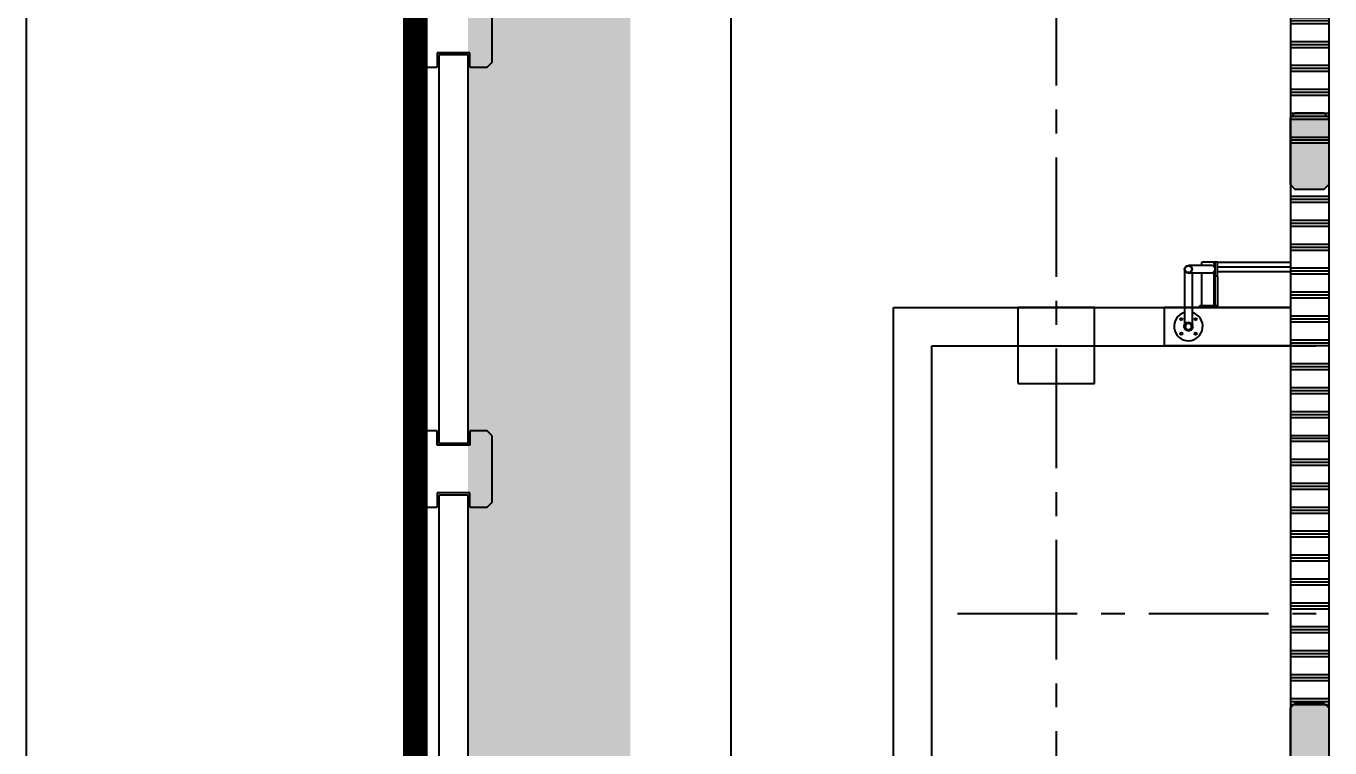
# Model space of a CAD drawing. Header units: metres. Extents: x 841183 to 1048542, y 259326 to 317714.
# Drawn here: x 992666 to 999481, y 305730 to 309503 of the extents above; entities that cross this region are included whole.
import ezdxf
from ezdxf.enums import TextEntityAlignment as Align

# ---------------------------------------------------------------- set-up
doc = ezdxf.new("R2010")
doc.units = ezdxf.units.M
doc.header["$PDMODE"] = 34
doc.linetypes.add('HIDDEN2', pattern=[0.1875, 0.125, -0.0625])
doc.linetypes.add('VILLA AXIS$0$CENTER', pattern=[2, 1.25, -0.25, 0.25, -0.25])
for name, color, linetype in [('2-HATCH', 9, 'Continuous'), ('A-AXIS LINE', 253, 'Continuous'), ('A-WALL-1', 252, 'Continuous'), ('F-PLOT LIMITS - Zoom', 1, 'Continuous'), ('G-COL', 252, 'Continuous'), ('INTEC -CLUSTRA', 8, 'Continuous'), ('INTEC -HATCH-WALL', 252, 'Continuous'), ('INTEC -PARAPET', 8, 'Continuous'), ('PRE CAST WALL', 252, 'Continuous'), ('STEEL', 1, 'Continuous')]:
    doc.layers.add(name, color=color, linetype=linetype)
for name, color, linetype, transparency in [('A-AXIS DIMENSION', 252, 'Continuous', 0.6), ('A-REFLECT DOWN', 252, 'Continuous', 0.6), ('G-HATCH', 253, 'Continuous', 0.6)]:
    doc.layers.add(name, color=color, linetype=linetype, transparency=transparency)
doc.styles.add('romans', font='romans.shx', dxfattribs={"width": 0.85})
doc.styles.get("Standard").update_dxf_attribs({"font": 'ARIALN.TTF'})
doc.dimstyles.new('DIM-100', dxfattribs={"dimtxt": 200, "dimasz": 100, "dimexe": 50, "dimexo": 75, "dimgap": 50, "dimtad": 1, "dimdec": 0, "dimrnd": 5, "dimzin": 9, "dimdsep": 46, "dimtxsty": 'romans', "dimblk1": 'D-oblique', "dimblk2": 'D-oblique', "dimsah": 1, "dimcen": 100, "dimdle": 100, "dimclrd": 256, "dimclre": 256, "dimclrt": 131, "dimadec": 0, "dimazin": 0, "dimtfac": 1, "dimtdec": 0, "dimtofl": 0, "dimtmove": 2, "dimatfit": 3, "dimldrblk": 'OBLIQUE', "dimfxl": 100, "dimfxlon": 1, "dimtfillclr": 256, "dimtolj": 1, "dimtzin": 0, "dimarcsym": 0})
doc.dimstyles.get("Standard").update_dxf_attribs({"dimtxt": 200, "dimasz": 150, "dimexe": 150, "dimexo": 150, "dimgap": 100, "dimtad": 0, "dimtih": 1, "dimtoh": 1, "dimdec": 0, "dimzin": 0, "dimdsep": 46, "dimtxsty": 'Standard', "dimcen": 0.09, "dimadec": 0, "dimazin": 0, "dimtfac": 1, "dimtdec": 0, "dimtofl": 0, "dimtmove": 0, "dimatfit": 3, "dimfxl": 1, "dimtolj": 1, "dimtzin": 0, "dimarcsym": 0})

# ---------------------------------------------------------------- blocks, each defined once
blk = doc.blocks.new('*D103')
at = {"color": 0, "lineweight": -2, "transparency": 16777216}
for p, q in [((999324.9, 311783.9), (996199.6, 311783.9)), ((996349.6, 311633.9), (996349.6, 303040)), ((996349.6, 294042), (996349.6, 302635.8)), ((999326.2, 293892), (996199.6, 293892))]:
    blk.add_line(p, q, dxfattribs=at)
at = {"color": 0, "transparency": 16777216}
for points in [[(996324.6, 311633.9), (996374.6, 311633.9), (996349.6, 311783.9)], [(996324.6, 294042), (996374.6, 294042), (996349.6, 293892)]]:
    blk.add_solid(points, dxfattribs=at)
at = {"layer": 'Defpoints', "color": 0, "transparency": 16777216}
for p in [(999474.9, 311783.9, -68.1), (996349.6, 293892), (999476.2, 293892, 43.7)]:
    blk.add_point(p, dxfattribs=at)
at = {"color": 0, "transparency": 16777216, "insert": (996349.6, 302837.9), "char_height": 200, "attachment_point": 5}
blk.add_mtext('\\A1;17890', dxfattribs=at)
blk = doc.blocks.new('A$C51a5b08a')
at = {"layer": 'G-HATCH'}
h = blk.add_hatch(color=256, dxfattribs=at)
h.dxf.hatch_style = 1
h.paths.add_polyline_path([(-38800.6, -2634.5), (-38825.6, -2659.5), (-38825.6, -3009.5), (-38800.6, -3034.5), (-38650.6, -3034.5), (-38625.6, -3009.5), (-38625.6, -2659.5), (-38650.6, -2634.5)])
h = blk.add_hatch(color=256, dxfattribs=at)
h.dxf.hatch_style = 1
h.paths.add_polyline_path([(-38800.6, -5719.5), (-38825.6, -5744.5), (-38825.6, -6094.5), (-38800.6, -6119.5), (-38650.6, -6119.5), (-38625.6, -6094.5), (-38625.6, -5744.5), (-38650.6, -5719.5)])
at = {"layer": 'INTEC -HATCH-WALL'}
h = blk.add_hatch(dxfattribs=at)
h.set_pattern_fill('PLAST', color=256, scale=500, angle=180, style=0)
h.set_pattern_definition([(180, (-94878.55, 6298.22), (-2e-14, -125), []), (180, (-94878.55, 6282.6), (-2e-14, -125), []), (180, (-94878.55, 6266.97), (-2e-14, -125), [])])
h.paths.add_polyline_path([(-38625.6, -2810), (-38825.6, -2810), (-38825.6, -125), (-38625.6, -125)])
h = blk.add_hatch(dxfattribs=at)
h.set_pattern_fill('PLAST', color=256, scale=500, angle=180, style=0)
h.set_pattern_definition([(180, (-94878.55, 3363.69), (-2e-14, -125), []), (180, (-94878.55, 3348.07), (-2e-14, -125), []), (180, (-94878.55, 3332.44), (-2e-14, -125), [])])
h.paths.add_polyline_path([(-38625.6, -5744.5), (-38825.6, -5744.5), (-38825.6, -3059.5), (-38625.6, -3059.5)])
at = {"layer": '2-HATCH', "color": 8}
blk.add_line((-39207.1, -3415.7, -106.6), (-38825.6, -3415.7, -106.6), dxfattribs=at)
at = {"layer": 'A-AXIS LINE', "linetype": 'VILLA AXIS$0$CENTER', "ltscale": 500}
for p, q in [((-40050.6, 5133.1, -106.5), (-40050.6, -22178.3, -125.6)), ((-40565.7, -3851.7, -220.1), (9544.5, -3851.7, -106.5)), ((-40565.7, -5252.2, -220.1), (9544.5, -5252.2, -106.5))]:
    blk.add_line(p, q, dxfattribs=at)
at = {"layer": 'A-WALL-1'}
for p, q in [((-38825.6, 300, -106.5), (-38825.6, -3851.7, -106.5)), ((-38625.6, 100, -106.5), (-38625.6, -3650, -106.5)), ((-40900.6, -10801.7, -106.5), (-40900.6, -3651.7, -106.5)), ((-40900.6, -3651.7, -106.5), (-38825.6, -3651.7, -106.5)), ((-38625.6, -3650, -106.5), (-38625.6, -22581.7, -106.5)), ((-40700.6, -10601.7, -106.5), (-40700.6, -3851.7, -106.5)), ((-40700.6, -3851.7, -106.5), (-38825.6, -3851.7, -106.5)), ((-38825.6, -3851.7, -106.5), (-38825.6, -22781.7, -106.5))]:
    blk.add_line(p, q, dxfattribs=at)
at = {"layer": 'A-WALL-1', "linetype": 'Continuous', "elevation": -82.7}
for points in [[(-38825.6, -3009.5), (-38825.6, -2659.5), (-38800.6, -2634.5), (-38650.6, -2634.5), (-38625.6, -2659.5), (-38625.6, -3009.5), (-38650.6, -3034.5), (-38800.6, -3034.5)], [(-38825.6, -6094.5), (-38825.6, -5744.5), (-38800.6, -5719.5), (-38650.6, -5719.5), (-38625.6, -5744.5), (-38625.6, -6094.5), (-38650.6, -6119.5), (-38800.6, -6119.5)]]:
    blk.add_lwpolyline(points, close=True, dxfattribs=at)
at = {"layer": 'G-COL', "color": 8, "linetype": 'HIDDEN2', "ltscale": 6, "elevation": -106.5}
blk.add_lwpolyline([(-39850.6, -3651.7), (-40250.6, -3651.7), (-40250.6, -4050), (-39850.6, -4050)], close=True, dxfattribs=at)
at = {"layer": 'INTEC -CLUSTRA'}
for p, q in [((-38825.6, -75, -106.5), (-38825.6, -2659.5, -82.7)), ((-38625.6, -75, -106.5), (-38625.6, -2659.5, -82.7)), ((-38825.6, -3009.5, -82.7), (-38825.6, -5744.5, -82.7)), ((-38625.6, -3009.5, -82.7), (-38625.6, -5744.5, -82.7))]:
    blk.add_line(p, q, dxfattribs=at)
at = {"layer": 'INTEC -PARAPET'}
blk.add_line((-39484.1, -3850.4, -106.5), (-39484.1, -3650.4, -106.5), dxfattribs=at)
at = {"layer": 'INTEC -PARAPET', "linetype": 'Continuous'}
for p, q in [((-38825.6, -3651.7, -106.5), (-39484.1, -3651.7, -106.5)), ((-38825.6, -3851.7, -106.5), (-39484.1, -3851.7, -106.5))]:
    blk.add_line(p, q, dxfattribs=at)
at = {"layer": 'STEEL', "color": 8}
for p, q in [((-39379.1, -3451.7, -106.4), (-39379.1, -3751.5, -106.4)), ((-39236.2, -3431.7, -102.3), (-39356.2, -3431.7, -102.3)), ((-39236.2, -3471.7, -102.3), (-39356.2, -3471.7, -102.3)), ((-39339.1, -3471.7, -106.5), (-39339.1, -3751.7, -106.5)), ((-39289.1, -3431.7, -106.6), (-39289.1, -3415.7, -106.6)), ((-39219.1, -3415.7, -106.6), (-39289.1, -3415.7, -106.6)), ((-39289.1, -3641.7, -106.6), (-39289.1, -3471.7, -106.6)), ((-39225.1, -3437.3, -106.6), (-39225.1, -3415.7, -106.6)), ((-39225.1, -3641.7, -106.6), (-39225.1, -3466.1, -106.6)), ((-39207.1, -3415.7, -106.6), (-39219.1, -3415.7, -106.6)), ((-39219.1, -3641.7, -106.6), (-39219.1, -3415.7, -106.6)), ((-39207.1, -3487.7, -106.6), (-39207.1, -3415.7, -106.6)), ((-39207.1, -3439.2, -106.6), (-38825.6, -3439.2, -106.6)), ((-39207.1, -3464.2, -106.6), (-38825.6, -3464.2, -106.6)), ((-39207.1, -3487.7, -106.6), (-39219.1, -3487.7, -106.6)), ((-39207.1, -3487.7, -106.6), (-39207.1, -3651.7, -106.6)), ((-39299.1, -3641.7, -106.6), (-39209.1, -3641.7, -106.6)), ((-39299.1, -3651.7, -106.6), (-39299.1, -3641.7, -106.6)), ((-39209.1, -3651.7, -106.6), (-39209.1, -3641.7, -106.6)), ((-39379, -3752.9, -106.5), (-39384.1, -3748.5, -106.5)), ((-39378.7, -3747.9, -106.5), (-39382.5, -3742.3, -106.5)), ((-39377.2, -3743.2, -106.5), (-39379.5, -3736.8, -106.5)), ((-39374.5, -3738.9, -106.5), (-39375.1, -3732.2, -106.5)), ((-39370.8, -3735.5, -106.5), (-39369.8, -3728.8, -106.5)), ((-39366.4, -3733.1, -106.5), (-39363.7, -3726.9, -106.5)), ((-39361.6, -3731.8, -106.5), (-39357.4, -3726.5, -106.5)), ((-39356.6, -3731.8, -106.5), (-39351.2, -3727.7, -106.5)), ((-39351.7, -3733.1, -106.5), (-39345.5, -3730.4, -106.5)), ((-39347.3, -3735.5, -106.5), (-39340.6, -3734.4, -106.5)), ((-39343.7, -3738.9, -106.5), (-39336.9, -3739.6, -106.5)), ((-39341, -3743.2, -106.5), (-39334.6, -3745.5, -106.5)), ((-39339.4, -3747.9, -106.5), (-39333.8, -3751.8, -106.5)), ((-39378.1, -3757.9, -106.5), (-39384.1, -3754.8, -106.5)), ((-39376, -3762.4, -106.5), (-39382.6, -3760.9, -106.5)), ((-39372.8, -3766.3, -106.5), (-39379.6, -3766.5, -106.5)), ((-39368.7, -3769.2, -106.5), (-39375.2, -3771.1, -106.5)), ((-39364.1, -3771.1, -106.5), (-39369.9, -3774.5, -106.5)), ((-39359.1, -3771.7, -106.5), (-39363.9, -3776.5, -106.5)), ((-39354.1, -3771.1, -106.5), (-39357.6, -3776.9, -106.5)), ((-39349.4, -3769.2, -106.5), (-39351.3, -3775.7, -106.5)), ((-39345.4, -3766.3, -106.5), (-39345.6, -3773.1, -106.5)), ((-39342.2, -3762.4, -106.5), (-39340.7, -3769, -106.5)), ((-39340.1, -3757.9, -106.5), (-39337, -3763.9, -106.5)), ((-39339.1, -3752.9, -106.5), (-39334.6, -3758, -106.5))]:
    blk.add_line(p, q, dxfattribs=at)
for centre, radius in [((-39359.1, -3451.7, -106.4), 20), ((-39359.1, -3451.7, -106.4), 18), ((-39396.6, -3712.9, -106.5), 6), ((-39321.6, -3712.9, -106.5), 6), ((-39396.6, -3787.9, -106.5), 6), ((-39321.6, -3787.9, -106.5), 6)]:
    blk.add_circle(centre, radius, dxfattribs=at)
for centre, radius, start, end in [((-39239.3, -3451.7, -110.8), 20.2, 278.84176, 81.15824), ((-39359.1, -3750.4, -106.5), 75, 105.46612, 74.53399), ((-39359.1, -3751.7, -106.5), 20, 0, 180), ((-39359.1, -3751.7, -106.5), 16.8, 0, 180), ((-39359.1, -3751.7, -106.5), 20, 180, 0), ((-39359.1, -3751.7, -106.5), 16.8, 180, 0)]:
    blk.add_arc(centre, radius, start, end, dxfattribs=at)
at = {"color": 252, "style": 'romans', "width": 0.8}
blk.add_attdef('RD01', text='', height=225, dxfattribs=at).set_placement((-31176.6, -17501.4, -38.4), align=Align.MIDDLE_CENTER)
blk = doc.blocks.new('D-oblique')
for p, q in [((0, -1), (0, 1)), ((-0.707, -0.707), (0.707, 0.707)), ((-1, 0), (0.647, 0))]:
    blk.add_line(p, q)
blk = doc.blocks.new('*D284')
at = {"layer": 'A-AXIS DIMENSION', "lineweight": -2, "transparency": 16777216}
for p, q in [((-45334.8, 300), (-45634.8, 300)), ((-45434.8, 50), (-45434.8, -49450)), ((-45334.8, -49700), (-45634.8, -49700))]:
    blk.add_line(p, q, dxfattribs=at)
at = {"layer": 'Defpoints', "color": 0, "transparency": 16777216}
for p in [(-44732, 300), (-45434.8, -49700), (-44732, -49700)]:
    blk.add_point(p, dxfattribs=at)
at = {"layer": 'A-AXIS DIMENSION', "lineweight": -2, "transparency": 16777216, "xscale": 250, "yscale": 250, "zscale": 250}
for p, rotation in [((-45434.8, 300), 90), ((-45434.8, -49700), 270)]:
    blk.add_blockref('D-oblique', p, dxfattribs=dict(at, rotation=rotation))
at = {"layer": 'A-AXIS DIMENSION', "color": 252, "transparency": 16777216, "insert": (-45734.8, -24700), "char_height": 500, "attachment_point": 5, "rotation": 90, "style": 'romans'}
blk.add_mtext('\\A1;50000', dxfattribs=at)
blk = doc.blocks.new('_OBLIQUE')
at = {"color": 0, "linetype": 'ByBlock'}
blk.add_line((-0.5, -0.5), (0.5, 0.5), dxfattribs=at)
blk = doc.blocks.new('A$C56b1935b')
at = {"layer": 'A-WALL-1', "color": 252}
for p, q in [((-5224.4, -2320.9, 0), (-5224.4, -2670.9, 0)), ((-4824.4, -2320.9, 0), (-4824.4, -2670.9, 0)), ((-4939.4, -2620.9, 0), (-5109.4, -2620.9, 0)), ((-5109.4, -2620.9, 0), (-5109.4, -2695.9, 0)), ((-4939.4, -2695.9, 0), (-4939.4, -2620.9, 0)), ((-5224.4, -2670.9, 0), (-5199.4, -2695.9, 0)), ((-5199.4, -2695.9, 0), (-5109.4, -2695.9, 0)), ((-4939.4, -2695.9, 0), (-4849.4, -2695.9, 0)), ((-4849.4, -2695.9, 0), (-4824.4, -2670.9, 0)), ((-4824.4, -2670.9, 0), (-4849.4, -2695.9, 0)), ((-5199.4, -4595.9, 0), (-5224.4, -4620.9, 0)), ((-5224.4, -4620.9, 0), (-5224.4, -4970.9, 0)), ((-5109.4, -4595.9, 0), (-5199.4, -4595.9, 0)), ((-5109.4, -4670.9, 0), (-5109.4, -4595.9, 0)), ((-4849.4, -4595.9, 0), (-4939.4, -4595.9, 0)), ((-4939.4, -4595.9, 0), (-4939.4, -4670.9, 0)), ((-4824.4, -4620.9, 0), (-4849.4, -4595.9, 0)), ((-4824.4, -4620.9, 0), (-4824.4, -4970.9, 0)), ((-4939.4, -4670.9, 0), (-5109.4, -4670.9, 0)), ((-5224.4, -4970.9, 0), (-5199.4, -4995.9, 0)), ((-4939.4, -4920.9, 0), (-5109.4, -4920.9, 0)), ((-5109.4, -4920.9, 0), (-5109.4, -4995.9, 0)), ((-4939.4, -4995.9, 0), (-4939.4, -4920.9, 0)), ((-4849.4, -4995.9, 0), (-4824.4, -4970.9, 0)), ((-4824.4, -4970.9, 0), (-4849.4, -4995.9, 0)), ((-5199.4, -4995.9, 0), (-5109.4, -4995.9, 0)), ((-4939.4, -4995.9, 0), (-4849.4, -4995.9, 0))]:
    blk.add_line(p, q, dxfattribs=at)
at = {"layer": 'PRE CAST WALL', "color": 252}
for p, q in [((-5099.4, -4662.4, 0), (-5099.4, -2629.5, 0)), ((-5099.4, -2629.5, 0), (-4949.4, -2629.5, 0)), ((-4949.4, -2629.5, 0), (-4949.4, -4662.4, 0)), ((-4949.4, -4662.4, 0), (-5099.4, -4662.4, 0)), ((-5099.4, -8660.9, -41.6), (-5099.4, -4930.9, -41.6)), ((-5099.4, -4930.9, -41.6), (-4949.4, -4930.9, -41.6)), ((-4949.4, -4930.9, -41.6), (-4949.4, -8660.9, -41.6))]:
    blk.add_line(p, q, dxfattribs=at)
blk = doc.blocks.new('A$C10b3fa2f')
at = {"layer": 'F-PLOT LIMITS - Zoom', "color": 252, "linetype": 'HIDDEN2', "ltscale": 2500, "elevation": 74}
blk.add_lwpolyline([(-43400, 300, 100, 75, 0), (6600, 300, 128.5, 128.5, 0), (6600.1, -49700, 128.5, 128.5, 0), (-43400, -49700, 128.5, 128.5, 0)], format="xyseb", close=True, dxfattribs=at)
at = {"layer": 'A-AXIS DIMENSION', "color": 252}
dim = blk.add_linear_dim(base=(-45434.8, -49700, 74), p1=(-44732, 300, 74), p2=(-44732, -49700, 74), angle=90, dimstyle='DIM-100', override={"dimtxt": 500, "dimasz": 250, "dimexe": 200, "dimexo": 200, "dimrnd": 100, "dimdle": 200, "dimclrt": 252}, dxfattribs=at)
dim.commit()
dim.dimension.update_dxf_attribs({"geometry": '*D284', "text_midpoint": (-45734.8, -24700, 74)})
blk.add_blockref('A$C56b1935b', (-38175.6, 300, 6), dxfattribs=at)
at = {"layer": 'A-REFLECT DOWN'}
h = blk.add_hatch(dxfattribs=at)
h.set_pattern_fill('AR-HBONE', color=256, scale=75, style=0)
h.set_pattern_definition([(45, (-872853.3, -501345.44), (0, 424.26407), [900, -300]), (135, (-872641.16, -501133.3), (3e-14, 424.26407), [900, -300])])
h.paths.add_polyline_path([(-40951.9, -7637.1), (-40445.1, -7637.1), (-40278.2, -7926.1), (-40445.1, -8215.1), (-40951.9, -8215.1), (-41118.8, -7926.1)])
edge = h.paths.add_edge_path()
edge.add_line((-40250.6, -6912.7), (-42275.6, -6912.7))
edge.add_line((-42275.6, -6912.7), (-42275.6, -105.8))
edge.add_line((-42275.6, -105.8), (-42275.6, 38.9))
edge.add_line((-42275.6, 38.9), (-43125, 38.9))
edge.add_line((-43125, 38.9), (-43125, -30517.1))
edge.add_line((-43125, -30517.1), (-43000, -30517.1))
edge.add_line((-43000, -30517.1), (-43000, -32386.1))
edge.add_line((-43000, -32386.1), (-6450, -32386.1))
edge.add_arc((-6450, -25886.1), 6500, 270, 360)
edge.add_line((50, -25886.1), (50, -22117.5))
edge.add_line((50, -22117.5), (-3025.4, -22117.5))
edge.add_line((-3025.4, -22117.5), (-3025.4, -31367.5))
edge.add_line((-3025.4, -31367.5), (-37875.6, -31367.3))
edge.add_line((-37875.6, -31367.3), (-37875.6, -22117.5))
edge.add_line((-37875.6, -22117.5), (-40250.6, -22117.5))
edge.add_line((-40250.6, -22117.5), (-40250.6, -6912.7))

msp = doc.modelspace()

# ---------------------------------------------------------------- block references
at = {"color": 2}
msp.add_blockref('A$C10b3fa2f', (1038100.4, 311684, -216), dxfattribs=at)

# ---------------------------------------------------------------- next in the draw order: block references
msp.add_blockref('A$C51a5b08a', (1038100.4, 311683.9, -103.7), dxfattribs=at)

# ---------------------------------------------------------------- next in the draw order: dimensions: what is measured, and where the dimension line sits
dim = msp.add_linear_dim(base=(996349.6, 293892, -29.9), p1=(999474.9, 311783.9, -97.9), p2=(999476.2, 293892, 13.9), angle=90, text='17890', dimstyle='Standard')
dim.commit()
dim.dimension.update_dxf_attribs({"geometry": '*D103', "text_midpoint": (996349.6, 302837.9, -29.9)})

doc.saveas('drawing.dxf')
